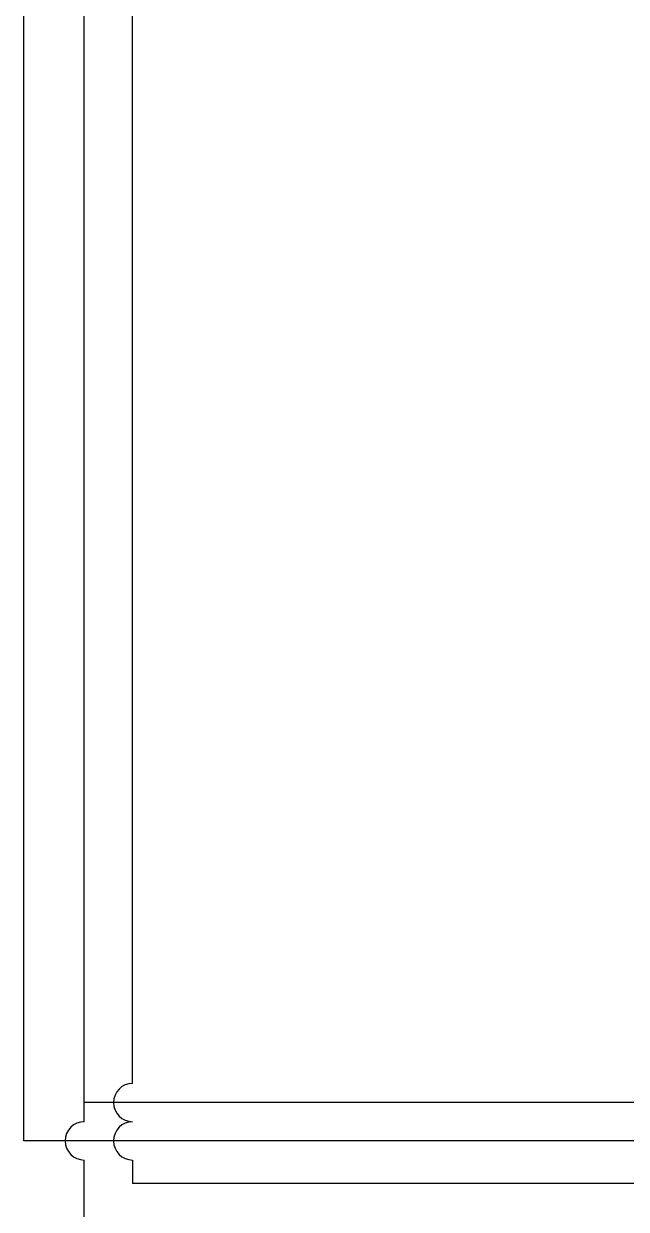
# Model space of a CAD drawing. Header units: inches. Extents: x 9 to 429, y 10 to 307.
# Drawn here: x 64.3 to 97.6, y 117.4 to 182.8 of the extents above; entities that cross this region are included whole.
import ezdxf

# ---------------------------------------------------------------- set-up
doc = ezdxf.new("R2010")
doc.units = ezdxf.units.IN
doc.header["$MEASUREMENT"] = 0
doc.layers.add('RED_2.5mm^2', color=1, linetype='Continuous')
doc.layers.add('TAGS', color=51, linetype='Continuous')

msp = doc.modelspace()

# ---------------------------------------------------------------- linework, layer by layer
at = {"layer": 'RED_2.5mm^2'}
for p, q in [((64.324, 121.155), (64.324, 280.349)), ((67.667, 123.275), (67.667, 279.292)), ((67.667, 122.212), (67.667, 123.275)), ((109.095, 123.275), (67.667, 123.275)), ((202.089, 121.155), (64.324, 121.155)), ((67.667, 82.383), (67.667, 120.099))]:
    msp.add_line(p, q, dxfattribs=at)
msp.add_arc((67.667, 121.155), 1.057, 90, 270, dxfattribs=at)
at = {"layer": 'TAGS'}
for p, q in [((70.335, 124.326), (70.335, 279.292)), ((70.335, 120.099), (70.335, 118.798)), ((113.322, 118.798), (70.335, 118.798))]:
    msp.add_line(p, q, dxfattribs=at)
for centre in [(70.335, 123.269), (70.335, 121.155)]:
    msp.add_arc(centre, 1.057, 90, 270, dxfattribs=at)

doc.saveas('drawing.dxf')
